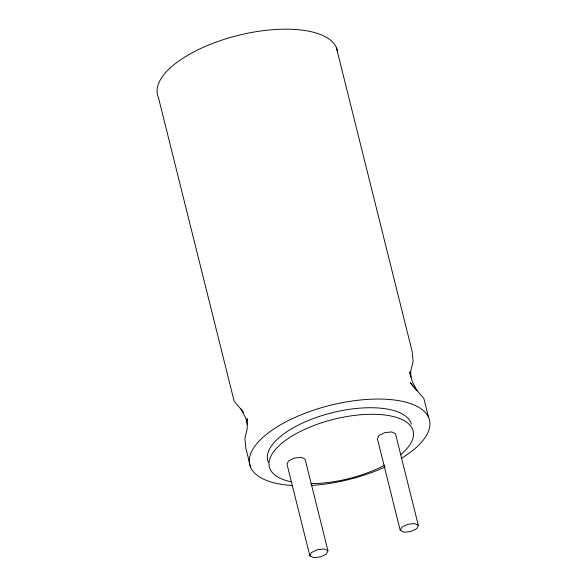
<?xml version="1.0" encoding="UTF-8"?>
<svg xmlns="http://www.w3.org/2000/svg" width="587" height="587" viewBox="0 0 587 587"><rect width="100%" height="100%" fill="white"/><g stroke="black" fill="none" stroke-linecap="round" stroke-linejoin="round"><path stroke-width="0.88" d="M309.863 555.852L311.381 552.558L317.31 549.711L324.163 548.97L327.942 550.767L326.416 554.055L320.487 556.909L313.634 557.65L309.863 555.852L287.006 464.2L288.533 460.905L294.461 458.058L301.314 457.317L305.086 459.115L327.942 550.767M400.253 530.45L401.772 527.163L407.701 524.308L414.554 523.567L418.326 525.365L416.807 528.66L410.878 531.506L404.025 532.248L400.253 530.45L377.397 438.797L378.923 435.51L384.845 432.656L391.705 431.915L395.477 433.72L418.326 525.365M243.576 412.25L234.162 401.288L158.424 97.53A92.607 38.258 -14 0 1 235.974 35.954A92.607 38.258 -14 0 1 337.437 51.003M240.941 408.978L245.682 417.981L247.325 424.57M336.358 47.525L412.089 351.29L413.109 361.306L410.746 371.035L410.775 377.434M428.576 417.408L423.843 398.426L410.335 382.849L417.056 390.737L412.323 381.733L409.851 371.842L410.196 375.203M250.642 467.413L245.909 448.424L244.889 438.408L247.259 428.679L247.208 418.626L247.376 420.307M292.04 485.486A92.607 38.258 -14 0 1 267.158 433.808A92.607 38.258 -14 0 1 399.549 400.804A92.607 38.258 -14 0 1 401.831 458.109M385.285 466.907A92.607 38.258 -14 0 1 311.242 485.449M268.435 462.409A74.087 30.605 -14 0 1 329.153 413.505A74.087 30.605 -14 0 1 411.392 424.085M290.675 481.722A74.087 30.605 -14 0 1 286.933 439.369A74.087 30.605 -14 0 1 385.879 415.148A74.087 30.605 -14 0 1 400.429 454.852M384.734 465.117A74.087 30.605 -14 0 1 311 483.644"/></g></svg>
